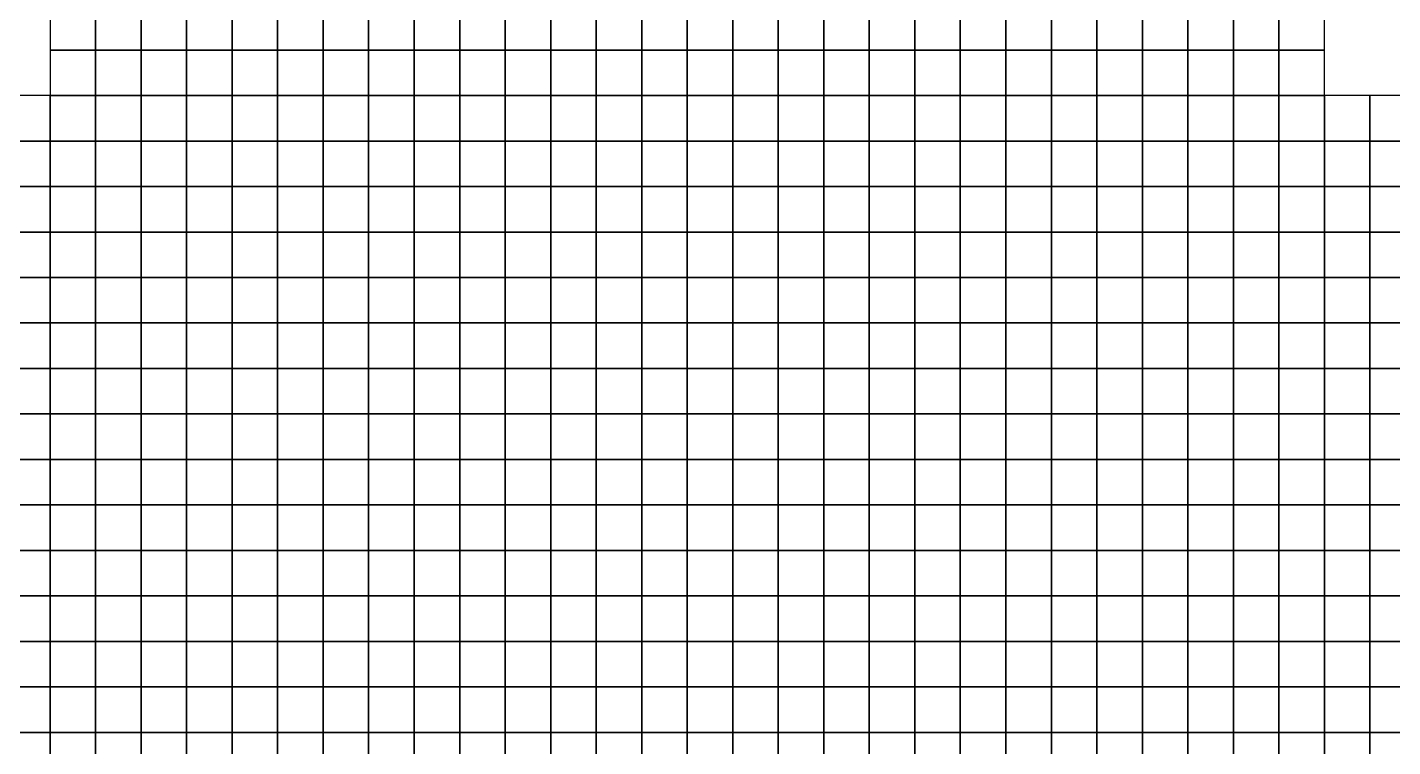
# Model space of a CAD drawing. Extents: x -2.8 to 74.5, y -0.2 to 18.4.
# Drawn here: x 48.57 to 54.57, y 2.94 to 6.1 of the extents above; entities that cross this region are included whole.
import ezdxf

# ---------------------------------------------------------------- set-up
doc = ezdxf.new("R2010")
doc.units = 0
doc.header["$MEASUREMENT"] = 0
doc.layers.add('layer_elements', color=7, linetype='Continuous')

msp = doc.modelspace()

# ---------------------------------------------------------------- linework, layer by layer
at = {"layer": 'layer_elements', "color": 51, "true_color": 0xffff73}
for points in [[(48.67, 6), (48.87, 6, 0), (48.87, 6.2, 0), (48.67, 6.2)], [(48.87, 6, 0), (49.07, 6), (49.07, 6.2), (48.87, 6.2, 0)], [(49.07, 6), (49.27, 6), (49.27, 6.2), (49.07, 6.2)], [(49.27, 6), (49.47, 6), (49.47, 6.2), (49.27, 6.2)], [(53.67, 6), (53.87, 6), (53.87, 6.2), (53.67, 6.2)], [(53.87, 6), (54.07, 6, 0), (54.07, 6.2, 0), (53.87, 6.2)], [(54.07, 6, 0), (54.27, 6), (54.27, 6.2), (54.07, 6.2, 0)], [(48.67, 5.8), (48.87, 5.8, 0), (48.87, 6, 0), (48.67, 6)], [(48.87, 5.8, 0), (49.07, 5.8), (49.07, 6), (48.87, 6, 0)], [(49.07, 5.8), (49.27, 5.8), (49.27, 6), (49.07, 6)], [(49.27, 5.8), (49.47, 5.8), (49.47, 6), (49.27, 6)], [(53.67, 5.8), (53.87, 5.8), (53.87, 6), (53.67, 6)], [(53.87, 5.8), (54.07, 5.8, 0), (54.07, 6, 0), (53.87, 6)], [(54.07, 5.8, 0), (54.27, 5.8), (54.27, 6), (54.07, 6, 0)], [(48.47, 5.6), (48.67, 5.6), (48.67, 5.8), (48.47, 5.8)], [(49.07, 5.6), (49.27, 5.6), (49.27, 5.8), (49.07, 5.8)], [(53.67, 5.6), (53.87, 5.6), (53.87, 5.8), (53.67, 5.8)], [(54.27, 5.6, 0), (54.47, 5.6), (54.47, 5.8), (54.27, 5.8)], [(54.47, 5.6), (54.67, 5.6), (54.67, 5.8), (54.47, 5.8)], [(49.07, 5.4), (49.27, 5.4), (49.27, 5.6), (49.07, 5.6)], [(53.67, 5.4), (53.87, 5.4), (53.87, 5.6), (53.67, 5.6)], [(48.47, 5.2), (48.67, 5.2), (48.67, 5.4), (48.47, 5.4)], [(49.07, 5.2), (49.27, 5.2), (49.27, 5.4), (49.07, 5.4)], [(49.27, 5.2), (49.47, 5.2), (49.47, 5.4), (49.27, 5.4)], [(53.67, 5.2), (53.87, 5.2), (53.87, 5.4), (53.67, 5.4)], [(53.87, 5.2), (54.07, 5.2), (54.07, 5.4), (53.87, 5.4)], [(54.07, 5.2), (54.27, 5.2), (54.27, 5.4), (54.07, 5.4)], [(54.27, 5.2), (54.47, 5.2), (54.47, 5.4), (54.27, 5.4)], [(48.47, 5), (48.67, 5), (48.67, 5.2), (48.47, 5.2)], [(48.67, 5), (48.87, 5), (48.87, 5.2), (48.67, 5.2)], [(48.87, 5), (49.07, 5), (49.07, 5.2), (48.87, 5.2)], [(49.07, 5), (49.27, 5), (49.27, 5.2), (49.07, 5.2)], [(53.87, 5), (54.07, 5), (54.07, 5.2), (53.87, 5.2)], [(54.07, 5), (54.27, 5), (54.27, 5.2), (54.07, 5.2)], [(54.27, 5), (54.47, 5), (54.47, 5.2), (54.27, 5.2)], [(48.47, 4.8), (48.67, 4.8), (48.67, 5), (48.47, 5)], [(48.67, 4.8), (48.87, 4.8), (48.87, 5), (48.67, 5)], [(48.87, 4.8), (49.07, 4.8), (49.07, 5), (48.87, 5)]]:
    msp.add_3dface(points, dxfattribs=at)
at = {"layer": 'layer_elements', "color": 171, "true_color": 0x8080ff}
for points in [[(49.47, 6), (49.67, 6), (49.67, 6.2), (49.47, 6.2)], [(49.67, 6), (49.87, 6), (49.87, 6.2), (49.67, 6.2)], [(49.87, 6), (50.07, 6), (50.07, 6.2), (49.87, 6.2)], [(50.07, 6), (50.27, 6), (50.27, 6.2), (50.07, 6.2)], [(50.27, 6), (50.47, 6), (50.47, 6.2), (50.27, 6.2)], [(50.47, 6), (50.67, 6), (50.67, 6.2), (50.47, 6.2)], [(50.67, 6), (50.87, 6), (50.87, 6.2), (50.67, 6.2)], [(50.87, 6), (51.07, 6), (51.07, 6.2), (50.87, 6.2)], [(51.07, 6), (51.27, 6), (51.27, 6.2), (51.07, 6.2)], [(51.27, 6), (51.47, 6), (51.47, 6.2), (51.27, 6.2)], [(51.47, 6), (51.67, 6), (51.67, 6.2), (51.47, 6.2)], [(51.67, 6), (51.87, 6), (51.87, 6.2), (51.67, 6.2)], [(51.87, 6), (52.07, 6), (52.07, 6.2), (51.87, 6.2)], [(52.07, 6), (52.27, 6), (52.27, 6.2), (52.07, 6.2)], [(52.27, 6), (52.47, 6), (52.47, 6.2), (52.27, 6.2)], [(52.47, 6), (52.67, 6), (52.67, 6.2), (52.47, 6.2)], [(52.67, 6), (52.87, 6), (52.87, 6.2), (52.67, 6.2)], [(52.87, 6), (53.07, 6), (53.07, 6.2), (52.87, 6.2)], [(53.07, 6), (53.27, 6), (53.27, 6.2), (53.07, 6.2)], [(53.27, 6), (53.47, 6), (53.47, 6.2), (53.27, 6.2)], [(53.47, 6), (53.67, 6), (53.67, 6.2), (53.47, 6.2)], [(49.47, 5.8), (49.67, 5.8), (49.67, 6), (49.47, 6)], [(49.67, 5.8), (49.87, 5.8), (49.87, 6), (49.67, 6)], [(49.87, 5.8), (50.07, 5.8), (50.07, 6), (49.87, 6)], [(50.07, 5.8), (50.27, 5.8), (50.27, 6), (50.07, 6)], [(50.27, 5.8), (50.47, 5.8), (50.47, 6), (50.27, 6)], [(50.47, 5.8), (50.67, 5.8), (50.67, 6), (50.47, 6)], [(50.67, 5.8), (50.87, 5.8), (50.87, 6), (50.67, 6)], [(50.87, 5.8), (51.07, 5.8), (51.07, 6), (50.87, 6)], [(51.07, 5.8), (51.27, 5.8), (51.27, 6), (51.07, 6)], [(51.27, 5.8), (51.47, 5.8), (51.47, 6), (51.27, 6)], [(51.47, 5.8), (51.67, 5.8), (51.67, 6), (51.47, 6)], [(51.67, 5.8), (51.87, 5.8), (51.87, 6), (51.67, 6)], [(51.87, 5.8), (52.07, 5.8), (52.07, 6), (51.87, 6)], [(52.07, 5.8), (52.27, 5.8), (52.27, 6), (52.07, 6)], [(52.27, 5.8), (52.47, 5.8), (52.47, 6), (52.27, 6)], [(52.47, 5.8), (52.67, 5.8), (52.67, 6), (52.47, 6)], [(52.67, 5.8), (52.87, 5.8), (52.87, 6), (52.67, 6)], [(52.87, 5.8), (53.07, 5.8), (53.07, 6), (52.87, 6)], [(53.07, 5.8), (53.27, 5.8), (53.27, 6), (53.07, 6)], [(53.27, 5.8), (53.47, 5.8), (53.47, 6), (53.27, 6)], [(53.47, 5.8), (53.67, 5.8), (53.67, 6), (53.47, 6)], [(49.27, 5.6), (49.47, 5.6), (49.47, 5.8), (49.27, 5.8)], [(49.47, 5.6), (49.67, 5.6), (49.67, 5.8), (49.47, 5.8)], [(49.67, 5.6), (49.87, 5.6), (49.87, 5.8), (49.67, 5.8)], [(49.87, 5.6), (50.07, 5.6), (50.07, 5.8), (49.87, 5.8)], [(50.07, 5.6), (50.27, 5.6), (50.27, 5.8), (50.07, 5.8)], [(50.27, 5.6), (50.47, 5.6), (50.47, 5.8), (50.27, 5.8)], [(50.47, 5.6), (50.67, 5.6), (50.67, 5.8), (50.47, 5.8)], [(50.67, 5.6), (50.87, 5.6), (50.87, 5.8), (50.67, 5.8)], [(50.87, 5.6), (51.07, 5.6), (51.07, 5.8), (50.87, 5.8)], [(51.07, 5.6), (51.27, 5.6), (51.27, 5.8), (51.07, 5.8)], [(51.27, 5.6), (51.47, 5.6), (51.47, 5.8), (51.27, 5.8)], [(51.47, 5.6), (51.67, 5.6), (51.67, 5.8), (51.47, 5.8)], [(51.67, 5.6), (51.87, 5.6), (51.87, 5.8), (51.67, 5.8)], [(51.87, 5.6), (52.07, 5.6), (52.07, 5.8), (51.87, 5.8)], [(52.07, 5.6), (52.27, 5.6), (52.27, 5.8), (52.07, 5.8)], [(52.27, 5.6), (52.47, 5.6), (52.47, 5.8), (52.27, 5.8)], [(52.47, 5.6), (52.67, 5.6), (52.67, 5.8), (52.47, 5.8)], [(52.67, 5.6), (52.87, 5.6), (52.87, 5.8), (52.67, 5.8)], [(52.87, 5.6), (53.07, 5.6), (53.07, 5.8), (52.87, 5.8)], [(53.07, 5.6), (53.27, 5.6), (53.27, 5.8), (53.07, 5.8)], [(53.27, 5.6), (53.47, 5.6), (53.47, 5.8), (53.27, 5.8)], [(53.47, 5.6), (53.67, 5.6), (53.67, 5.8), (53.47, 5.8)], [(48.47, 5.4), (48.67, 5.4), (48.67, 5.6), (48.47, 5.6)], [(49.27, 5.4), (49.47, 5.4), (49.47, 5.6), (49.27, 5.6)], [(49.47, 5.4), (49.67, 5.4), (49.67, 5.6), (49.47, 5.6)], [(49.67, 5.4), (49.87, 5.4), (49.87, 5.6), (49.67, 5.6)], [(49.87, 5.4), (50.07, 5.4), (50.07, 5.6), (49.87, 5.6)], [(50.07, 5.4), (50.27, 5.4), (50.27, 5.6), (50.07, 5.6)], [(50.27, 5.4), (50.47, 5.4), (50.47, 5.6), (50.27, 5.6)], [(50.47, 5.4), (50.67, 5.4), (50.67, 5.6), (50.47, 5.6)], [(50.67, 5.4), (50.87, 5.4), (50.87, 5.6), (50.67, 5.6)], [(50.87, 5.4), (51.07, 5.4), (51.07, 5.6), (50.87, 5.6)], [(51.07, 5.4), (51.27, 5.4), (51.27, 5.6), (51.07, 5.6)], [(51.27, 5.4), (51.47, 5.4), (51.47, 5.6), (51.27, 5.6)], [(51.47, 5.4), (51.67, 5.4), (51.67, 5.6), (51.47, 5.6)], [(51.67, 5.4), (51.87, 5.4), (51.87, 5.6), (51.67, 5.6)], [(51.87, 5.4), (52.07, 5.4), (52.07, 5.6), (51.87, 5.6)], [(52.07, 5.4), (52.27, 5.4), (52.27, 5.6), (52.07, 5.6)], [(52.27, 5.4), (52.47, 5.4), (52.47, 5.6), (52.27, 5.6)], [(52.47, 5.4), (52.67, 5.4), (52.67, 5.6), (52.47, 5.6)], [(52.67, 5.4), (52.87, 5.4), (52.87, 5.6), (52.67, 5.6)], [(52.87, 5.4), (53.07, 5.4), (53.07, 5.6), (52.87, 5.6)], [(53.07, 5.4), (53.27, 5.4), (53.27, 5.6), (53.07, 5.6)], [(53.27, 5.4), (53.47, 5.4), (53.47, 5.6), (53.27, 5.6)], [(53.47, 5.4), (53.67, 5.4), (53.67, 5.6), (53.47, 5.6)], [(54.27, 5.4), (54.47, 5.4), (54.47, 5.6), (54.27, 5.6, 0)], [(54.47, 5.4), (54.67, 5.4), (54.67, 5.6), (54.47, 5.6)], [(49.47, 5.2), (49.67, 5.2), (49.67, 5.4), (49.47, 5.4)], [(49.67, 5.2), (49.87, 5.2), (49.87, 5.4), (49.67, 5.4)], [(49.87, 5.2), (50.07, 5.2), (50.07, 5.4), (49.87, 5.4)], [(50.07, 5.2), (50.27, 5.2), (50.27, 5.4), (50.07, 5.4)], [(50.27, 5.2), (50.47, 5.2), (50.47, 5.4), (50.27, 5.4)], [(50.47, 5.2), (50.67, 5.2), (50.67, 5.4), (50.47, 5.4)], [(50.67, 5.2), (50.87, 5.2), (50.87, 5.4), (50.67, 5.4)], [(50.87, 5.2), (51.07, 5.2), (51.07, 5.4), (50.87, 5.4)], [(51.07, 5.2), (51.27, 5.2), (51.27, 5.4), (51.07, 5.4)], [(51.27, 5.2), (51.47, 5.2), (51.47, 5.4), (51.27, 5.4)], [(51.47, 5.2), (51.67, 5.2), (51.67, 5.4), (51.47, 5.4)], [(51.67, 5.2), (51.87, 5.2), (51.87, 5.4), (51.67, 5.4)], [(51.87, 5.2), (52.07, 5.2), (52.07, 5.4), (51.87, 5.4)], [(52.07, 5.2), (52.27, 5.2), (52.27, 5.4), (52.07, 5.4)], [(52.27, 5.2), (52.47, 5.2), (52.47, 5.4), (52.27, 5.4)], [(52.47, 5.2), (52.67, 5.2), (52.67, 5.4), (52.47, 5.4)], [(52.67, 5.2), (52.87, 5.2), (52.87, 5.4), (52.67, 5.4)], [(52.87, 5.2), (53.07, 5.2), (53.07, 5.4), (52.87, 5.4)], [(53.07, 5.2), (53.27, 5.2), (53.27, 5.4), (53.07, 5.4)], [(53.27, 5.2), (53.47, 5.2), (53.47, 5.4), (53.27, 5.4)], [(53.47, 5.2), (53.67, 5.2), (53.67, 5.4), (53.47, 5.4)], [(54.47, 5.2), (54.67, 5.2), (54.67, 5.4), (54.47, 5.4)], [(49.27, 5), (49.47, 5), (49.47, 5.2), (49.27, 5.2)], [(49.47, 5), (49.67, 5), (49.67, 5.2), (49.47, 5.2)], [(49.67, 5), (49.87, 5), (49.87, 5.2), (49.67, 5.2)], [(49.87, 5), (50.07, 5), (50.07, 5.2), (49.87, 5.2)], [(50.07, 5), (50.27, 5), (50.27, 5.2), (50.07, 5.2)], [(50.27, 5), (50.47, 5), (50.47, 5.2), (50.27, 5.2)], [(50.47, 5), (50.67, 5), (50.67, 5.2), (50.47, 5.2)], [(50.67, 5), (50.87, 5), (50.87, 5.2), (50.67, 5.2)], [(50.87, 5), (51.07, 5), (51.07, 5.2), (50.87, 5.2)], [(51.07, 5), (51.27, 5), (51.27, 5.2), (51.07, 5.2)], [(51.27, 5), (51.47, 5), (51.47, 5.2), (51.27, 5.2)], [(51.47, 5), (51.67, 5), (51.67, 5.2), (51.47, 5.2)], [(51.67, 5), (51.87, 5), (51.87, 5.2), (51.67, 5.2)], [(51.87, 5), (52.07, 5), (52.07, 5.2), (51.87, 5.2)], [(52.07, 5), (52.27, 5), (52.27, 5.2), (52.07, 5.2)], [(52.27, 5), (52.47, 5), (52.47, 5.2), (52.27, 5.2)], [(52.47, 5), (52.67, 5), (52.67, 5.2), (52.47, 5.2)], [(52.67, 5), (52.87, 5), (52.87, 5.2), (52.67, 5.2)], [(52.87, 5), (53.07, 5), (53.07, 5.2), (52.87, 5.2)], [(53.07, 5), (53.27, 5), (53.27, 5.2), (53.07, 5.2)], [(53.27, 5), (53.47, 5), (53.47, 5.2), (53.27, 5.2)], [(53.47, 5), (53.67, 5), (53.67, 5.2), (53.47, 5.2)], [(53.67, 5), (53.87, 5), (53.87, 5.2), (53.67, 5.2)], [(54.47, 5), (54.67, 5), (54.67, 5.2), (54.47, 5.2)], [(49.07, 4.8), (49.27, 4.8), (49.27, 5), (49.07, 5)], [(49.27, 4.8), (49.47, 4.8), (49.47, 5), (49.27, 5)], [(49.47, 4.8), (49.67, 4.8), (49.67, 5), (49.47, 5)], [(49.67, 4.8), (49.87, 4.8), (49.87, 5), (49.67, 5)], [(49.87, 4.8), (50.07, 4.8), (50.07, 5), (49.87, 5)], [(50.07, 4.8), (50.27, 4.8), (50.27, 5), (50.07, 5)], [(50.27, 4.8), (50.47, 4.8), (50.47, 5), (50.27, 5)], [(50.47, 4.8), (50.67, 4.8), (50.67, 5), (50.47, 5)], [(50.67, 4.8), (50.87, 4.8), (50.87, 5), (50.67, 5)], [(50.87, 4.8), (51.07, 4.8), (51.07, 5), (50.87, 5)], [(51.07, 4.8), (51.27, 4.8), (51.27, 5), (51.07, 5)], [(51.27, 4.8), (51.47, 4.8), (51.47, 5), (51.27, 5)], [(51.47, 4.8), (51.67, 4.8), (51.67, 5), (51.47, 5)], [(51.67, 4.8), (51.87, 4.8), (51.87, 5), (51.67, 5)], [(51.87, 4.8), (52.07, 4.8), (52.07, 5), (51.87, 5)], [(52.07, 4.8), (52.27, 4.8), (52.27, 5), (52.07, 5)], [(52.27, 4.8), (52.47, 4.8), (52.47, 5), (52.27, 5)], [(52.47, 4.8), (52.67, 4.8), (52.67, 5), (52.47, 5)], [(52.67, 4.8), (52.87, 4.8), (52.87, 5), (52.67, 5)], [(52.87, 4.8), (53.07, 4.8), (53.07, 5), (52.87, 5)], [(53.07, 4.8), (53.27, 4.8), (53.27, 5), (53.07, 5)], [(53.27, 4.8), (53.47, 4.8), (53.47, 5), (53.27, 5)], [(53.47, 4.8), (53.67, 4.8), (53.67, 5), (53.47, 5)], [(53.67, 4.8), (53.87, 4.8), (53.87, 5), (53.67, 5)], [(53.87, 4.8), (54.07, 4.8), (54.07, 5), (53.87, 5)], [(54.07, 4.8), (54.27, 4.8), (54.27, 5), (54.07, 5)], [(54.27, 4.8), (54.47, 4.8), (54.47, 5), (54.27, 5)], [(54.47, 4.8), (54.67, 4.8), (54.67, 5), (54.47, 5)], [(48.47, 4.6), (48.67, 4.6), (48.67, 4.8), (48.47, 4.8)], [(48.67, 4.6), (48.87, 4.6), (48.87, 4.8), (48.67, 4.8)], [(48.87, 4.6), (49.07, 4.6), (49.07, 4.8), (48.87, 4.8)], [(49.07, 4.6), (49.27, 4.6), (49.27, 4.8), (49.07, 4.8)], [(49.27, 4.6), (49.47, 4.6), (49.47, 4.8), (49.27, 4.8)], [(49.47, 4.6), (49.67, 4.6), (49.67, 4.8), (49.47, 4.8)], [(49.67, 4.6), (49.87, 4.6), (49.87, 4.8), (49.67, 4.8)], [(49.87, 4.6), (50.07, 4.6), (50.07, 4.8), (49.87, 4.8)], [(50.07, 4.6), (50.27, 4.6), (50.27, 4.8), (50.07, 4.8)], [(50.27, 4.6), (50.47, 4.6), (50.47, 4.8), (50.27, 4.8)], [(50.47, 4.6), (50.67, 4.6), (50.67, 4.8), (50.47, 4.8)], [(50.67, 4.6), (50.87, 4.6), (50.87, 4.8), (50.67, 4.8)], [(50.87, 4.6), (51.07, 4.6), (51.07, 4.8), (50.87, 4.8)], [(51.07, 4.6), (51.27, 4.6), (51.27, 4.8), (51.07, 4.8)], [(51.27, 4.6), (51.47, 4.6), (51.47, 4.8), (51.27, 4.8)], [(51.47, 4.6), (51.67, 4.6), (51.67, 4.8), (51.47, 4.8)], [(51.67, 4.6), (51.87, 4.6), (51.87, 4.8), (51.67, 4.8)], [(51.87, 4.6), (52.07, 4.6), (52.07, 4.8), (51.87, 4.8)], [(52.07, 4.6), (52.27, 4.6), (52.27, 4.8), (52.07, 4.8)], [(52.27, 4.6), (52.47, 4.6), (52.47, 4.8), (52.27, 4.8)], [(52.47, 4.6), (52.67, 4.6), (52.67, 4.8), (52.47, 4.8)], [(52.67, 4.6), (52.87, 4.6), (52.87, 4.8), (52.67, 4.8)], [(52.87, 4.6), (53.07, 4.6), (53.07, 4.8), (52.87, 4.8)], [(53.07, 4.6), (53.27, 4.6), (53.27, 4.8), (53.07, 4.8)], [(53.27, 4.6), (53.47, 4.6), (53.47, 4.8), (53.27, 4.8)], [(53.47, 4.6), (53.67, 4.6), (53.67, 4.8), (53.47, 4.8)], [(53.67, 4.6), (53.87, 4.6), (53.87, 4.8), (53.67, 4.8)], [(53.87, 4.6), (54.07, 4.6), (54.07, 4.8), (53.87, 4.8)], [(54.07, 4.6), (54.27, 4.6), (54.27, 4.8), (54.07, 4.8)], [(54.27, 4.6), (54.47, 4.6), (54.47, 4.8), (54.27, 4.8)], [(54.47, 4.6), (54.67, 4.6), (54.67, 4.8), (54.47, 4.8)], [(48.47, 4.4), (48.67, 4.4), (48.67, 4.6), (48.47, 4.6)], [(48.67, 4.4), (48.87, 4.4), (48.87, 4.6), (48.67, 4.6)], [(48.87, 4.4), (49.07, 4.4), (49.07, 4.6), (48.87, 4.6)], [(49.07, 4.4), (49.27, 4.4), (49.27, 4.6), (49.07, 4.6)], [(49.27, 4.4), (49.47, 4.4), (49.47, 4.6), (49.27, 4.6)], [(49.47, 4.4), (49.67, 4.4), (49.67, 4.6), (49.47, 4.6)], [(49.67, 4.4), (49.87, 4.4), (49.87, 4.6), (49.67, 4.6)], [(49.87, 4.4), (50.07, 4.4), (50.07, 4.6), (49.87, 4.6)], [(50.07, 4.4), (50.27, 4.4), (50.27, 4.6), (50.07, 4.6)], [(50.27, 4.4), (50.47, 4.4), (50.47, 4.6), (50.27, 4.6)], [(50.47, 4.4), (50.67, 4.4), (50.67, 4.6), (50.47, 4.6)], [(50.67, 4.4), (50.87, 4.4), (50.87, 4.6), (50.67, 4.6)], [(50.87, 4.4), (51.07, 4.4), (51.07, 4.6), (50.87, 4.6)], [(51.07, 4.4), (51.27, 4.4), (51.27, 4.6), (51.07, 4.6)], [(51.27, 4.4), (51.47, 4.4), (51.47, 4.6), (51.27, 4.6)], [(51.47, 4.4), (51.67, 4.4), (51.67, 4.6), (51.47, 4.6)], [(51.67, 4.4), (51.87, 4.4), (51.87, 4.6), (51.67, 4.6)], [(51.87, 4.4), (52.07, 4.4), (52.07, 4.6), (51.87, 4.6)], [(52.07, 4.4), (52.27, 4.4), (52.27, 4.6), (52.07, 4.6)], [(52.27, 4.4), (52.47, 4.4), (52.47, 4.6), (52.27, 4.6)], [(52.47, 4.4), (52.67, 4.4), (52.67, 4.6), (52.47, 4.6)], [(52.67, 4.4), (52.87, 4.4), (52.87, 4.6), (52.67, 4.6)], [(52.87, 4.4), (53.07, 4.4), (53.07, 4.6), (52.87, 4.6)], [(53.07, 4.4), (53.27, 4.4), (53.27, 4.6), (53.07, 4.6)], [(53.27, 4.4), (53.47, 4.4), (53.47, 4.6), (53.27, 4.6)], [(53.47, 4.4), (53.67, 4.4), (53.67, 4.6), (53.47, 4.6)], [(53.67, 4.4), (53.87, 4.4), (53.87, 4.6), (53.67, 4.6)], [(53.87, 4.4), (54.07, 4.4), (54.07, 4.6), (53.87, 4.6)], [(54.07, 4.4), (54.27, 4.4), (54.27, 4.6), (54.07, 4.6)], [(54.27, 4.4), (54.47, 4.4), (54.47, 4.6), (54.27, 4.6)], [(54.47, 4.4), (54.67, 4.4), (54.67, 4.6), (54.47, 4.6)], [(48.47, 4.2), (48.67, 4.2), (48.67, 4.4), (48.47, 4.4)], [(48.67, 4.2), (48.87, 4.2), (48.87, 4.4), (48.67, 4.4)], [(48.87, 4.2), (49.07, 4.2), (49.07, 4.4), (48.87, 4.4)], [(49.07, 4.2), (49.27, 4.2), (49.27, 4.4), (49.07, 4.4)], [(49.27, 4.2), (49.47, 4.2), (49.47, 4.4), (49.27, 4.4)], [(49.47, 4.2), (49.67, 4.2), (49.67, 4.4), (49.47, 4.4)], [(49.67, 4.2), (49.87, 4.2), (49.87, 4.4), (49.67, 4.4)], [(49.87, 4.2), (50.07, 4.2), (50.07, 4.4), (49.87, 4.4)], [(50.07, 4.2), (50.27, 4.2), (50.27, 4.4), (50.07, 4.4)], [(50.27, 4.2), (50.47, 4.2), (50.47, 4.4), (50.27, 4.4)], [(50.47, 4.2), (50.67, 4.2), (50.67, 4.4), (50.47, 4.4)], [(50.67, 4.2), (50.87, 4.2), (50.87, 4.4), (50.67, 4.4)], [(50.87, 4.2), (51.07, 4.2), (51.07, 4.4), (50.87, 4.4)], [(51.07, 4.2), (51.27, 4.2), (51.27, 4.4), (51.07, 4.4)], [(51.27, 4.2), (51.47, 4.2), (51.47, 4.4), (51.27, 4.4)], [(51.47, 4.2), (51.67, 4.2), (51.67, 4.4), (51.47, 4.4)], [(51.67, 4.2), (51.87, 4.2), (51.87, 4.4), (51.67, 4.4)], [(51.87, 4.2), (52.07, 4.2), (52.07, 4.4), (51.87, 4.4)], [(52.07, 4.2), (52.27, 4.2), (52.27, 4.4), (52.07, 4.4)], [(52.27, 4.2), (52.47, 4.2), (52.47, 4.4), (52.27, 4.4)], [(52.47, 4.2), (52.67, 4.2), (52.67, 4.4), (52.47, 4.4)], [(52.67, 4.2), (52.87, 4.2), (52.87, 4.4), (52.67, 4.4)], [(52.87, 4.2), (53.07, 4.2), (53.07, 4.4), (52.87, 4.4)], [(53.07, 4.2), (53.27, 4.2), (53.27, 4.4), (53.07, 4.4)], [(53.27, 4.2), (53.47, 4.2), (53.47, 4.4), (53.27, 4.4)], [(53.47, 4.2), (53.67, 4.2), (53.67, 4.4), (53.47, 4.4)], [(53.67, 4.2), (53.87, 4.2), (53.87, 4.4), (53.67, 4.4)], [(53.87, 4.2), (54.07, 4.2), (54.07, 4.4), (53.87, 4.4)], [(54.07, 4.2), (54.27, 4.2), (54.27, 4.4), (54.07, 4.4)], [(54.27, 4.2), (54.47, 4.2), (54.47, 4.4), (54.27, 4.4)], [(54.47, 4.2), (54.67, 4.2), (54.67, 4.4), (54.47, 4.4)], [(48.47, 4), (48.67, 4), (48.67, 4.2), (48.47, 4.2)], [(48.67, 4), (48.87, 4), (48.87, 4.2), (48.67, 4.2)], [(48.87, 4), (49.07, 4), (49.07, 4.2), (48.87, 4.2)], [(49.07, 4), (49.27, 4), (49.27, 4.2), (49.07, 4.2)], [(49.27, 4), (49.47, 4), (49.47, 4.2), (49.27, 4.2)], [(49.47, 4), (49.67, 4), (49.67, 4.2), (49.47, 4.2)], [(49.67, 4), (49.87, 4), (49.87, 4.2), (49.67, 4.2)], [(49.87, 4), (50.07, 4), (50.07, 4.2), (49.87, 4.2)], [(50.07, 4), (50.27, 4), (50.27, 4.2), (50.07, 4.2)], [(50.27, 4), (50.47, 4), (50.47, 4.2), (50.27, 4.2)], [(50.47, 4), (50.67, 4), (50.67, 4.2), (50.47, 4.2)], [(50.67, 4), (50.87, 4), (50.87, 4.2), (50.67, 4.2)], [(50.87, 4), (51.07, 4), (51.07, 4.2), (50.87, 4.2)], [(51.07, 4), (51.27, 4), (51.27, 4.2), (51.07, 4.2)], [(51.27, 4), (51.47, 4), (51.47, 4.2), (51.27, 4.2)], [(51.47, 4), (51.67, 4), (51.67, 4.2), (51.47, 4.2)], [(51.67, 4), (51.87, 4), (51.87, 4.2), (51.67, 4.2)], [(51.87, 4), (52.07, 4), (52.07, 4.2), (51.87, 4.2)], [(52.07, 4), (52.27, 4), (52.27, 4.2), (52.07, 4.2)], [(52.27, 4), (52.47, 4), (52.47, 4.2), (52.27, 4.2)], [(52.47, 4), (52.67, 4), (52.67, 4.2), (52.47, 4.2)], [(52.67, 4), (52.87, 4), (52.87, 4.2), (52.67, 4.2)], [(52.87, 4), (53.07, 4), (53.07, 4.2), (52.87, 4.2)], [(53.07, 4), (53.27, 4), (53.27, 4.2), (53.07, 4.2)], [(53.27, 4), (53.47, 4), (53.47, 4.2), (53.27, 4.2)], [(53.47, 4), (53.67, 4), (53.67, 4.2), (53.47, 4.2)], [(53.67, 4), (53.87, 4), (53.87, 4.2), (53.67, 4.2)], [(53.87, 4), (54.07, 4), (54.07, 4.2), (53.87, 4.2)], [(54.07, 4), (54.27, 4), (54.27, 4.2), (54.07, 4.2)], [(54.27, 4), (54.47, 4), (54.47, 4.2), (54.27, 4.2)], [(54.47, 4), (54.67, 4), (54.67, 4.2), (54.47, 4.2)], [(48.47, 3.8), (48.67, 3.8), (48.67, 4), (48.47, 4)], [(48.67, 3.8), (48.87, 3.8), (48.87, 4), (48.67, 4)], [(48.87, 3.8), (49.07, 3.8), (49.07, 4), (48.87, 4)], [(49.07, 3.8), (49.27, 3.8), (49.27, 4), (49.07, 4)], [(49.27, 3.8), (49.47, 3.8), (49.47, 4), (49.27, 4)], [(49.47, 3.8), (49.67, 3.8), (49.67, 4), (49.47, 4)], [(49.67, 3.8), (49.87, 3.8), (49.87, 4), (49.67, 4)], [(49.87, 3.8), (50.07, 3.8), (50.07, 4), (49.87, 4)], [(50.07, 3.8), (50.27, 3.8), (50.27, 4), (50.07, 4)], [(50.27, 3.8), (50.47, 3.8), (50.47, 4), (50.27, 4)], [(50.47, 3.8), (50.67, 3.8), (50.67, 4), (50.47, 4)], [(50.67, 3.8), (50.87, 3.8), (50.87, 4), (50.67, 4)], [(50.87, 3.8), (51.07, 3.8), (51.07, 4), (50.87, 4)], [(51.07, 3.8), (51.27, 3.8), (51.27, 4), (51.07, 4)], [(51.27, 3.8), (51.47, 3.8), (51.47, 4), (51.27, 4)], [(51.47, 3.8), (51.67, 3.8), (51.67, 4), (51.47, 4)], [(51.67, 3.8), (51.87, 3.8), (51.87, 4), (51.67, 4)], [(51.87, 3.8), (52.07, 3.8), (52.07, 4), (51.87, 4)], [(52.07, 3.8), (52.27, 3.8), (52.27, 4), (52.07, 4)], [(52.27, 3.8), (52.47, 3.8), (52.47, 4), (52.27, 4)], [(52.47, 3.8), (52.67, 3.8), (52.67, 4), (52.47, 4)], [(52.67, 3.8), (52.87, 3.8), (52.87, 4), (52.67, 4)], [(52.87, 3.8), (53.07, 3.8), (53.07, 4), (52.87, 4)], [(53.07, 3.8), (53.27, 3.8), (53.27, 4), (53.07, 4)], [(53.27, 3.8), (53.47, 3.8), (53.47, 4), (53.27, 4)], [(53.47, 3.8), (53.67, 3.8), (53.67, 4), (53.47, 4)], [(53.67, 3.8), (53.87, 3.8), (53.87, 4), (53.67, 4)], [(53.87, 3.8), (54.07, 3.8), (54.07, 4), (53.87, 4)], [(54.07, 3.8), (54.27, 3.8), (54.27, 4), (54.07, 4)], [(54.27, 3.8), (54.47, 3.8), (54.47, 4), (54.27, 4)], [(54.47, 3.8), (54.67, 3.8), (54.67, 4), (54.47, 4)], [(48.47, 3.6), (48.67, 3.6), (48.67, 3.8), (48.47, 3.8)], [(48.67, 3.6), (48.87, 3.6), (48.87, 3.8), (48.67, 3.8)], [(48.87, 3.6), (49.07, 3.6), (49.07, 3.8), (48.87, 3.8)], [(49.07, 3.6), (49.27, 3.6), (49.27, 3.8), (49.07, 3.8)], [(49.27, 3.6), (49.47, 3.6), (49.47, 3.8), (49.27, 3.8)], [(49.47, 3.6), (49.67, 3.6), (49.67, 3.8), (49.47, 3.8)], [(49.67, 3.6), (49.87, 3.6), (49.87, 3.8), (49.67, 3.8)], [(49.87, 3.6), (50.07, 3.6), (50.07, 3.8), (49.87, 3.8)], [(50.07, 3.6), (50.27, 3.6), (50.27, 3.8), (50.07, 3.8)], [(50.27, 3.6), (50.47, 3.6), (50.47, 3.8), (50.27, 3.8)], [(50.47, 3.6), (50.67, 3.6), (50.67, 3.8), (50.47, 3.8)], [(50.67, 3.6), (50.87, 3.6), (50.87, 3.8), (50.67, 3.8)], [(50.87, 3.6), (51.07, 3.6), (51.07, 3.8), (50.87, 3.8)], [(51.07, 3.6), (51.27, 3.6), (51.27, 3.8), (51.07, 3.8)], [(51.27, 3.6), (51.47, 3.6), (51.47, 3.8), (51.27, 3.8)], [(51.47, 3.6), (51.67, 3.6), (51.67, 3.8), (51.47, 3.8)], [(51.67, 3.6), (51.87, 3.6), (51.87, 3.8), (51.67, 3.8)], [(51.87, 3.6), (52.07, 3.6), (52.07, 3.8), (51.87, 3.8)], [(52.07, 3.6), (52.27, 3.6), (52.27, 3.8), (52.07, 3.8)], [(52.27, 3.6), (52.47, 3.6), (52.47, 3.8), (52.27, 3.8)], [(52.47, 3.6), (52.67, 3.6), (52.67, 3.8), (52.47, 3.8)], [(52.67, 3.6), (52.87, 3.6), (52.87, 3.8), (52.67, 3.8)], [(52.87, 3.6), (53.07, 3.6), (53.07, 3.8), (52.87, 3.8)], [(53.07, 3.6), (53.27, 3.6), (53.27, 3.8), (53.07, 3.8)], [(53.27, 3.6), (53.47, 3.6), (53.47, 3.8), (53.27, 3.8)], [(53.47, 3.6), (53.67, 3.6), (53.67, 3.8), (53.47, 3.8)], [(53.67, 3.6), (53.87, 3.6), (53.87, 3.8), (53.67, 3.8)], [(53.87, 3.6), (54.07, 3.6), (54.07, 3.8), (53.87, 3.8)], [(54.07, 3.6), (54.27, 3.6), (54.27, 3.8), (54.07, 3.8)], [(54.27, 3.6), (54.47, 3.6), (54.47, 3.8), (54.27, 3.8)], [(54.47, 3.6), (54.67, 3.6), (54.67, 3.8), (54.47, 3.8)], [(48.47, 3.4), (48.67, 3.4), (48.67, 3.6), (48.47, 3.6)], [(48.67, 3.4), (48.87, 3.4), (48.87, 3.6), (48.67, 3.6)], [(48.87, 3.4), (49.07, 3.4), (49.07, 3.6), (48.87, 3.6)], [(49.07, 3.4), (49.27, 3.4), (49.27, 3.6), (49.07, 3.6)], [(49.27, 3.4), (49.47, 3.4), (49.47, 3.6), (49.27, 3.6)], [(49.47, 3.4), (49.67, 3.4), (49.67, 3.6), (49.47, 3.6)], [(49.67, 3.4), (49.87, 3.4), (49.87, 3.6), (49.67, 3.6)], [(49.87, 3.4), (50.07, 3.4), (50.07, 3.6), (49.87, 3.6)], [(50.07, 3.4), (50.27, 3.4), (50.27, 3.6), (50.07, 3.6)], [(50.27, 3.4), (50.47, 3.4), (50.47, 3.6), (50.27, 3.6)], [(50.47, 3.4), (50.67, 3.4), (50.67, 3.6), (50.47, 3.6)], [(50.67, 3.4), (50.87, 3.4), (50.87, 3.6), (50.67, 3.6)], [(50.87, 3.4), (51.07, 3.4), (51.07, 3.6), (50.87, 3.6)], [(51.07, 3.4), (51.27, 3.4), (51.27, 3.6), (51.07, 3.6)], [(51.27, 3.4), (51.47, 3.4), (51.47, 3.6), (51.27, 3.6)], [(51.47, 3.4), (51.67, 3.4), (51.67, 3.6), (51.47, 3.6)], [(51.67, 3.4), (51.87, 3.4), (51.87, 3.6), (51.67, 3.6)], [(51.87, 3.4), (52.07, 3.4), (52.07, 3.6), (51.87, 3.6)], [(52.07, 3.4), (52.27, 3.4), (52.27, 3.6), (52.07, 3.6)], [(52.27, 3.4), (52.47, 3.4), (52.47, 3.6), (52.27, 3.6)], [(52.47, 3.4), (52.67, 3.4), (52.67, 3.6), (52.47, 3.6)], [(52.67, 3.4), (52.87, 3.4), (52.87, 3.6), (52.67, 3.6)], [(52.87, 3.4), (53.07, 3.4), (53.07, 3.6), (52.87, 3.6)], [(53.07, 3.4), (53.27, 3.4), (53.27, 3.6), (53.07, 3.6)], [(53.27, 3.4), (53.47, 3.4), (53.47, 3.6), (53.27, 3.6)], [(53.47, 3.4), (53.67, 3.4), (53.67, 3.6), (53.47, 3.6)], [(53.67, 3.4), (53.87, 3.4), (53.87, 3.6), (53.67, 3.6)], [(53.87, 3.4), (54.07, 3.4), (54.07, 3.6), (53.87, 3.6)], [(54.07, 3.4), (54.27, 3.4), (54.27, 3.6), (54.07, 3.6)], [(54.27, 3.4), (54.47, 3.4), (54.47, 3.6), (54.27, 3.6)], [(54.47, 3.4), (54.67, 3.4), (54.67, 3.6), (54.47, 3.6)], [(48.47, 3.2), (48.67, 3.2), (48.67, 3.4), (48.47, 3.4)], [(48.67, 3.2), (48.87, 3.2), (48.87, 3.4), (48.67, 3.4)], [(48.87, 3.2), (49.07, 3.2), (49.07, 3.4), (48.87, 3.4)], [(49.07, 3.2), (49.27, 3.2), (49.27, 3.4), (49.07, 3.4)], [(49.27, 3.2), (49.47, 3.2), (49.47, 3.4), (49.27, 3.4)], [(49.47, 3.2), (49.67, 3.2), (49.67, 3.4), (49.47, 3.4)], [(49.67, 3.2), (49.87, 3.2), (49.87, 3.4), (49.67, 3.4)], [(49.87, 3.2), (50.07, 3.2), (50.07, 3.4), (49.87, 3.4)], [(50.07, 3.2), (50.27, 3.2), (50.27, 3.4), (50.07, 3.4)], [(50.27, 3.2), (50.47, 3.2), (50.47, 3.4), (50.27, 3.4)], [(50.47, 3.2), (50.67, 3.2), (50.67, 3.4), (50.47, 3.4)], [(50.67, 3.2), (50.87, 3.2), (50.87, 3.4), (50.67, 3.4)], [(50.87, 3.2), (51.07, 3.2), (51.07, 3.4), (50.87, 3.4)], [(51.07, 3.2), (51.27, 3.2), (51.27, 3.4), (51.07, 3.4)], [(51.27, 3.2), (51.47, 3.2), (51.47, 3.4), (51.27, 3.4)], [(51.47, 3.2), (51.67, 3.2), (51.67, 3.4), (51.47, 3.4)], [(51.67, 3.2), (51.87, 3.2), (51.87, 3.4), (51.67, 3.4)], [(51.87, 3.2), (52.07, 3.2), (52.07, 3.4), (51.87, 3.4)], [(52.07, 3.2), (52.27, 3.2), (52.27, 3.4), (52.07, 3.4)], [(52.27, 3.2), (52.47, 3.2), (52.47, 3.4), (52.27, 3.4)], [(52.47, 3.2), (52.67, 3.2), (52.67, 3.4), (52.47, 3.4)], [(52.67, 3.2), (52.87, 3.2), (52.87, 3.4), (52.67, 3.4)], [(52.87, 3.2), (53.07, 3.2), (53.07, 3.4), (52.87, 3.4)], [(53.07, 3.2), (53.27, 3.2), (53.27, 3.4), (53.07, 3.4)], [(53.27, 3.2), (53.47, 3.2), (53.47, 3.4), (53.27, 3.4)], [(53.47, 3.2), (53.67, 3.2), (53.67, 3.4), (53.47, 3.4)], [(53.67, 3.2), (53.87, 3.2), (53.87, 3.4), (53.67, 3.4)], [(53.87, 3.2), (54.07, 3.2), (54.07, 3.4), (53.87, 3.4)], [(54.07, 3.2), (54.27, 3.2), (54.27, 3.4), (54.07, 3.4)], [(54.27, 3.2), (54.47, 3.2), (54.47, 3.4), (54.27, 3.4)], [(54.47, 3.2), (54.67, 3.2), (54.67, 3.4), (54.47, 3.4)], [(48.47, 3), (48.67, 3), (48.67, 3.2), (48.47, 3.2)], [(48.67, 3), (48.87, 3), (48.87, 3.2), (48.67, 3.2)], [(48.87, 3), (49.07, 3), (49.07, 3.2), (48.87, 3.2)], [(49.07, 3), (49.27, 3), (49.27, 3.2), (49.07, 3.2)], [(49.27, 3), (49.47, 3), (49.47, 3.2), (49.27, 3.2)], [(49.47, 3), (49.67, 3), (49.67, 3.2), (49.47, 3.2)], [(49.67, 3), (49.87, 3), (49.87, 3.2), (49.67, 3.2)], [(49.87, 3), (50.07, 3), (50.07, 3.2), (49.87, 3.2)], [(50.07, 3), (50.27, 3), (50.27, 3.2), (50.07, 3.2)], [(50.27, 3), (50.47, 3), (50.47, 3.2), (50.27, 3.2)], [(50.47, 3), (50.67, 3), (50.67, 3.2), (50.47, 3.2)], [(50.67, 3), (50.87, 3), (50.87, 3.2), (50.67, 3.2)], [(50.87, 3), (51.07, 3), (51.07, 3.2), (50.87, 3.2)], [(51.07, 3), (51.27, 3), (51.27, 3.2), (51.07, 3.2)], [(51.27, 3), (51.47, 3), (51.47, 3.2), (51.27, 3.2)], [(51.47, 3), (51.67, 3), (51.67, 3.2), (51.47, 3.2)], [(51.67, 3), (51.87, 3), (51.87, 3.2), (51.67, 3.2)], [(51.87, 3), (52.07, 3), (52.07, 3.2), (51.87, 3.2)], [(52.07, 3), (52.27, 3), (52.27, 3.2), (52.07, 3.2)], [(52.27, 3), (52.47, 3), (52.47, 3.2), (52.27, 3.2)], [(52.47, 3), (52.67, 3), (52.67, 3.2), (52.47, 3.2)], [(52.67, 3), (52.87, 3), (52.87, 3.2), (52.67, 3.2)], [(52.87, 3), (53.07, 3), (53.07, 3.2), (52.87, 3.2)], [(53.07, 3), (53.27, 3), (53.27, 3.2), (53.07, 3.2)], [(53.27, 3), (53.47, 3), (53.47, 3.2), (53.27, 3.2)], [(53.47, 3), (53.67, 3), (53.67, 3.2), (53.47, 3.2)], [(53.67, 3), (53.87, 3), (53.87, 3.2), (53.67, 3.2)], [(53.87, 3), (54.07, 3), (54.07, 3.2), (53.87, 3.2)], [(54.07, 3), (54.27, 3), (54.27, 3.2), (54.07, 3.2)], [(54.27, 3), (54.47, 3), (54.47, 3.2), (54.27, 3.2)], [(54.47, 3), (54.67, 3), (54.67, 3.2), (54.47, 3.2)], [(48.47, 2.8), (48.67, 2.8), (48.67, 3), (48.47, 3)], [(48.67, 2.8), (48.87, 2.8), (48.87, 3), (48.67, 3)], [(48.87, 2.8), (49.07, 2.8), (49.07, 3), (48.87, 3)], [(49.07, 2.8), (49.27, 2.8), (49.27, 3), (49.07, 3)], [(49.27, 2.8), (49.47, 2.8), (49.47, 3), (49.27, 3)], [(49.47, 2.8), (49.67, 2.8), (49.67, 3), (49.47, 3)], [(49.67, 2.8), (49.87, 2.8), (49.87, 3), (49.67, 3)], [(49.87, 2.8), (50.07, 2.8), (50.07, 3), (49.87, 3)], [(50.07, 2.8), (50.27, 2.8), (50.27, 3), (50.07, 3)], [(50.27, 2.8), (50.47, 2.8), (50.47, 3), (50.27, 3)], [(50.47, 2.8), (50.67, 2.8), (50.67, 3), (50.47, 3)], [(50.67, 2.8), (50.87, 2.8), (50.87, 3), (50.67, 3)], [(50.87, 2.8), (51.07, 2.8), (51.07, 3), (50.87, 3)], [(51.07, 2.8), (51.27, 2.8), (51.27, 3), (51.07, 3)], [(51.27, 2.8), (51.47, 2.8), (51.47, 3), (51.27, 3)], [(51.47, 2.8), (51.67, 2.8), (51.67, 3), (51.47, 3)], [(51.67, 2.8), (51.87, 2.8), (51.87, 3), (51.67, 3)], [(51.87, 2.8), (52.07, 2.8), (52.07, 3), (51.87, 3)], [(52.07, 2.8), (52.27, 2.8), (52.27, 3), (52.07, 3)], [(52.27, 2.8), (52.47, 2.8), (52.47, 3), (52.27, 3)], [(52.47, 2.8), (52.67, 2.8), (52.67, 3), (52.47, 3)], [(52.67, 2.8), (52.87, 2.8), (52.87, 3), (52.67, 3)], [(52.87, 2.8), (53.07, 2.8), (53.07, 3), (52.87, 3)], [(53.07, 2.8), (53.27, 2.8), (53.27, 3), (53.07, 3)], [(53.27, 2.8), (53.47, 2.8), (53.47, 3), (53.27, 3)], [(53.47, 2.8), (53.67, 2.8), (53.67, 3), (53.47, 3)], [(53.67, 2.8), (53.87, 2.8), (53.87, 3), (53.67, 3)], [(53.87, 2.8), (54.07, 2.8), (54.07, 3), (53.87, 3)], [(54.07, 2.8), (54.27, 2.8), (54.27, 3), (54.07, 3)], [(54.27, 2.8), (54.47, 2.8), (54.47, 3), (54.27, 3)], [(54.47, 2.8), (54.67, 2.8), (54.67, 3), (54.47, 3)]]:
    msp.add_3dface(points, dxfattribs=at)
at = {"layer": 'layer_elements', "color": 40, "true_color": 0xffa41c}
for points in [[(48.67, 5.6), (48.87, 5.6, 0), (48.87, 5.8, 0), (48.67, 5.8)], [(48.87, 5.4), (49.07, 5.4), (49.07, 5.6), (48.87, 5.6, 0)]]:
    msp.add_3dface(points, dxfattribs=at)
at = {"layer": 'layer_elements', "color": 40, "true_color": 0xffdc37}
for points in [[(48.87, 5.6, 0), (49.07, 5.6), (49.07, 5.8), (48.87, 5.8, 0)], [(53.87, 5.6), (54.07, 5.6), (54.07, 5.8, 0), (53.87, 5.8)], [(54.07, 5.6), (54.27, 5.6, 0), (54.27, 5.8), (54.07, 5.8, 0)], [(48.67, 5.4), (48.87, 5.4), (48.87, 5.6, 0), (48.67, 5.6)], [(53.87, 5.4), (54.07, 5.4), (54.07, 5.6), (53.87, 5.6)], [(54.07, 5.4), (54.27, 5.4), (54.27, 5.6, 0), (54.07, 5.6)], [(48.67, 5.2), (48.87, 5.2), (48.87, 5.4), (48.67, 5.4)], [(48.87, 5.2), (49.07, 5.2), (49.07, 5.4), (48.87, 5.4)]]:
    msp.add_3dface(points, dxfattribs=at)

doc.saveas('drawing.dxf')
